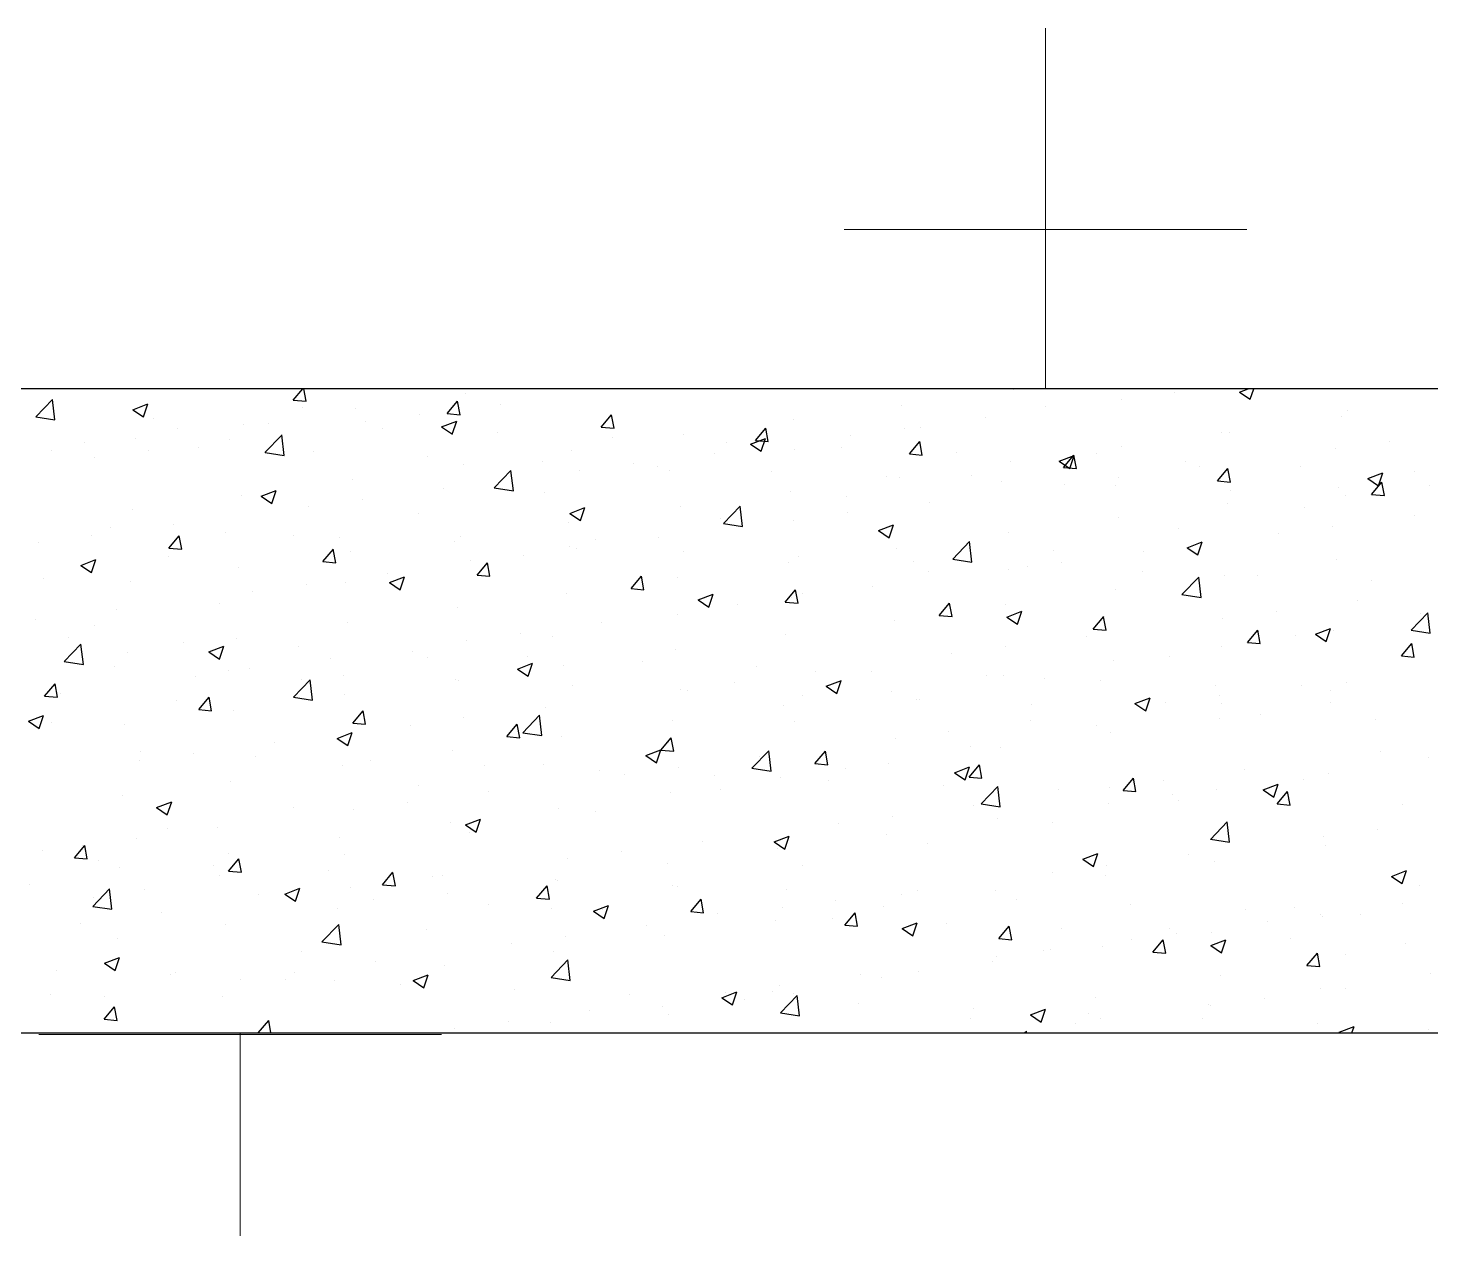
# Model space of a CAD drawing. Header units: millimetres. Extents: x 331487 to 517269, y 198509 to 399936.
# Drawn here: x 394780 to 395433, y 372249 to 372812 of the extents above; entities that cross this region are included whole.
import ezdxf

# ---------------------------------------------------------------- set-up
doc = ezdxf.new("R2010")
doc.units = ezdxf.units.MM
doc.header["$MEASUREMENT"] = 0
doc.layers.add('BEAM', color=1, linetype='Continuous', lineweight=5)
doc.layers.add('COLUMN', color=6, linetype='Continuous')

msp = doc.modelspace()

# ---------------------------------------------------------------- linework, layer by layer
at = {"layer": 'BEAM', "color": 253, "linetype": 'Continuous', "ltscale": 750}
for p, q in [((395253.55, 372644.03), (395253.55, 372811.99)), ((395159.8, 372718.24), (395347.3, 372718.24)), ((394784.8, 372343.24), (394972.3, 372343.24)), ((394878.55, 372249.49), (394878.55, 372344.03))]:
    msp.add_line(p, q, dxfattribs=at)
at = {"layer": 'COLUMN'}
for p, q in [((396120.13, 372644.03), (393590.13, 372644.03)), ((393590.13, 372344.03), (396120.13, 372344.03))]:
    msp.add_line(p, q, dxfattribs=at)
at = {"layer": 'COLUMN', "color": 2, "linetype": 'Continuous'}
for p, q in [((394903.27, 372638.74), (394907.71, 372644.03)), ((394909.25, 372638.21), (394908.17, 372644.03)), ((394983.6, 372641.94), (394983.6, 372641.94)), ((395238.62, 372643.49), (395238.62, 372643.49)), ((395313.78, 372642.22), (395313.78, 372642.22)), ((395343.84, 372642.48), (395347.86, 372644.03)), ((395343.84, 372642.48), (395348.82, 372639.13)), ((395348.81, 372639.13), (395350.46, 372644.03)), ((394783.43, 372630.92), (394791.22, 372639.04)), ((394792.33, 372629.54), (394791.22, 372639.04)), ((394828.68, 372634.26), (394835.68, 372636.95)), ((394833.65, 372630.9), (394835.68, 372636.94)), ((394903.27, 372638.74), (394909.25, 372638.22)), ((394907.62, 372635.42), (394907.62, 372635.42)), ((394932.25, 372634.9), (394932.25, 372634.9)), ((394975, 372632.46), (394979.82, 372638.21)), ((394980.97, 372631.94), (394979.82, 372638.2)), ((394999.77, 372636.86), (394999.77, 372636.86)), ((395186.68, 372636), (395186.68, 372636)), ((395253.4, 372635.82), (395253.4, 372635.82)), ((395288.74, 372638.92), (395288.74, 372638.92)), ((394783.43, 372630.92), (394792.33, 372629.54)), ((394784.8, 372632.51), (394784.8, 372632.51)), ((394828.68, 372634.26), (394833.66, 372630.9)), ((394838.18, 372630.25), (394838.18, 372630.25)), ((394936.86, 372628.57), (394936.86, 372628.57)), ((394961.9, 372631.87), (394961.9, 372631.87)), ((394972.39, 372626.25), (394979.4, 372628.94)), ((394975, 372632.46), (394980.97, 372631.94)), ((394977.36, 372622.89), (394979.39, 372628.93)), ((395046.72, 372626.19), (395051.54, 372631.93)), ((395052.7, 372625.66), (395051.54, 372631.93)), ((395136.17, 372629.59), (395136.17, 372629.59)), ((395225.59, 372630.61), (395225.59, 372630.61)), ((395391.2, 372631.14), (395391.2, 372631.14)), ((395394, 372633.88), (395394, 372633.88)), ((394849.3, 372625.41), (394849.3, 372625.41)), ((394880.31, 372627.4), (394880.31, 372627.4)), ((394890.15, 372614.37), (394897.94, 372622.48)), ((394891.57, 372628), (394891.57, 372628)), ((394899.05, 372612.99), (394897.95, 372622.49)), ((394944.95, 372625.74), (394944.95, 372625.74)), ((394972.39, 372626.25), (394977.37, 372622.89)), ((394998.33, 372623.49), (394998.33, 372623.49)), ((395046.72, 372626.19), (395052.7, 372625.67)), ((395084.83, 372622.55), (395084.83, 372622.55)), ((395118.45, 372619.91), (395123.27, 372625.66)), ((395124.42, 372619.39), (395123.27, 372625.65)), ((395162.68, 372622.33), (395162.68, 372622.33)), ((395187.72, 372625.62), (395187.72, 372625.62)), ((395195.09, 372625.81), (395195.09, 372625.81)), ((395335.68, 372623.87), (395335.68, 372623.87)), ((395339.26, 372623.65), (395339.26, 372623.65)), ((394790.98, 372615.4), (394790.98, 372615.4)), ((394805.89, 372619.08), (394805.89, 372619.08)), ((394829.8, 372621), (394829.8, 372621)), ((394835.84, 372615.27), (394835.84, 372615.27)), ((394859.27, 372616.82), (394859.27, 372616.82)), ((394873.71, 372620.26), (394873.71, 372620.26)), ((395051.71, 372621.23), (395051.71, 372621.23)), ((395105.1, 372618.98), (395105.1, 372618.98)), ((395116.11, 372618.24), (395123.11, 372620.93)), ((395116.11, 372618.24), (395121.08, 372614.88)), ((395118.45, 372619.91), (395124.43, 372619.39)), ((395121.08, 372614.88), (395123.11, 372620.93)), ((395136.77, 372615.8), (395136.77, 372615.8)), ((395158.48, 372616.72), (395158.48, 372616.72)), ((395190.17, 372613.64), (395194.99, 372619.38)), ((395196.15, 372613.11), (395194.99, 372619.38)), ((395288.75, 372617.24), (395288.75, 372617.24)), ((395388.5, 372616.08), (395388.5, 372616.08)), ((395413.53, 372619.37), (395413.53, 372619.37)), ((394810.8, 372611.98), (394810.8, 372611.98)), ((394890.16, 372614.37), (394899.05, 372612.99)), ((394912.65, 372614.57), (394912.65, 372614.57)), ((394966.03, 372612.31), (394966.03, 372612.31)), ((395019.42, 372610.05), (395019.42, 372610.05)), ((395032.89, 372615.06), (395032.89, 372615.06)), ((395061.65, 372609.02), (395061.65, 372609.02)), ((395099.53, 372614.01), (395099.53, 372614.01)), ((395190.17, 372613.64), (395196.15, 372613.12)), ((395211.86, 372614.46), (395211.86, 372614.46)), ((395237.41, 372610.2), (395237.41, 372610.2)), ((395259.82, 372610.23), (395266.82, 372612.92)), ((395259.82, 372610.23), (395264.79, 372606.88)), ((395261.9, 372607.36), (395266.72, 372613.11)), ((395264.79, 372606.87), (395266.82, 372612.92)), ((395265.24, 372612.21), (395265.24, 372612.21)), ((395267.88, 372606.83), (395266.72, 372613.1)), ((395277.37, 372613.86), (395277.37, 372613.86)), ((395318.62, 372609.95), (395318.62, 372609.95)), ((394982.38, 372608.65), (394982.38, 372608.65)), ((394996.88, 372597.81), (395004.67, 372605.93)), ((395005.78, 372596.44), (395004.67, 372605.94)), ((395036.62, 372605.73), (395036.62, 372605.73)), ((395072.8, 372607.8), (395072.8, 372607.8)), ((395078.45, 372605.79), (395078.45, 372605.79)), ((395126.18, 372605.54), (395126.18, 372605.54)), ((395179.56, 372603.29), (395179.56, 372603.29)), ((395185.47, 372602.71), (395185.47, 372602.71)), ((395219.05, 372603.85), (395219.05, 372603.85)), ((395261.9, 372607.36), (395267.88, 372606.84)), ((395287.47, 372602.78), (395287.47, 372602.78)), ((395325.34, 372607.76), (395325.34, 372607.76)), ((395333.63, 372601.09), (395338.45, 372606.83)), ((395339.6, 372600.56), (395338.45, 372606.83)), ((395372.01, 372607.7), (395372.01, 372607.7)), ((395403.53, 372602.22), (395410.53, 372604.91)), ((395403.53, 372602.22), (395408.51, 372598.87)), ((395408.5, 372598.87), (395410.53, 372604.91)), ((395425.39, 372605.44), (395425.39, 372605.44)), ((394888.37, 372594), (394895.37, 372596.68)), ((394893.34, 372590.64), (394895.37, 372596.68)), ((394931.04, 372601.61), (394931.04, 372601.61)), ((394973.46, 372597.41), (394973.46, 372597.41)), ((394996.88, 372597.82), (395005.78, 372596.44)), ((395020.13, 372595.78), (395020.13, 372595.78)), ((395134.96, 372596.3), (395134.96, 372596.3)), ((395232.94, 372601.03), (395232.94, 372601.03)), ((395262.44, 372599.48), (395262.44, 372599.48)), ((395286.33, 372598.78), (395286.33, 372598.78)), ((395333.63, 372601.09), (395339.6, 372600.57)), ((395339.71, 372596.52), (395339.71, 372596.52)), ((395389.98, 372597.86), (395389.98, 372597.86)), ((395405.35, 372594.81), (395410.17, 372600.56)), ((395411.33, 372594.28), (395410.17, 372600.55)), ((395432.19, 372598.89), (395432.19, 372598.89)), ((394879.1, 372594.11), (394879.1, 372594.11)), ((394888.37, 372594), (394893.35, 372590.64)), ((394935.59, 372592.43), (394935.59, 372592.43)), ((395083.61, 372589.26), (395083.61, 372589.26)), ((395103.6, 372581.26), (395111.39, 372589.38)), ((395112.5, 372579.89), (395111.4, 372589.38)), ((395160.73, 372593.84), (395160.73, 372593.84)), ((395199.28, 372591.17), (395199.28, 372591.17)), ((395338.05, 372590.36), (395338.05, 372590.36)), ((395393.09, 372594.27), (395393.09, 372594.27)), ((395405.35, 372594.81), (395411.33, 372594.29)), ((394828.59, 372587.71), (394828.59, 372587.71)), ((394910.56, 372589.13), (394910.56, 372589.13)), ((394961.81, 372585.77), (394961.81, 372585.77)), ((395032.08, 372585.99), (395039.09, 372588.67)), ((395032.08, 372585.99), (395037.06, 372582.63)), ((395037.06, 372582.63), (395039.08, 372588.67)), ((395102.41, 372583.83), (395102.41, 372583.83)), ((395136.37, 372582.88), (395136.37, 372582.88)), ((395161.41, 372586.18), (395161.41, 372586.18)), ((395287.53, 372583.96), (395287.53, 372583.96)), ((395373.88, 372588.88), (395373.88, 372588.88)), ((395425.1, 372584.92), (395425.1, 372584.92)), ((394818.29, 372579.42), (394818.29, 372579.42)), ((394847.4, 372580.82), (394847.4, 372580.82)), ((394871.67, 372577.17), (394871.67, 372577.17)), ((395031.68, 372581.77), (395031.68, 372581.77)), ((395103.61, 372581.27), (395112.5, 372579.89)), ((395175.8, 372577.98), (395182.8, 372580.67)), ((395175.8, 372577.98), (395180.77, 372574.62)), ((395180.77, 372574.62), (395182.8, 372580.66)), ((395236.19, 372576.91), (395236.19, 372576.91)), ((395315.56, 372578.87), (395315.56, 372578.87)), ((395362.19, 372576.64), (395362.19, 372576.64)), ((395387.23, 372579.93), (395387.23, 372579.93)), ((394784.49, 372572.54), (394784.49, 372572.54)), ((394809.53, 372575.83), (394809.53, 372575.83)), ((394845.42, 372569.8), (394850.24, 372575.54)), ((394845.42, 372569.8), (394851.4, 372569.27)), ((394851.39, 372569.27), (394850.24, 372575.54)), ((394903.49, 372575.76), (394903.49, 372575.76)), ((394925.05, 372574.91), (394925.05, 372574.91)), ((394978.44, 372572.66), (394978.44, 372572.66)), ((394981.16, 372575.36), (394981.16, 372575.36)), ((395031.82, 372570.4), (395031.82, 372570.4)), ((395035.35, 372569.58), (395035.35, 372569.58)), ((395044.09, 372573.82), (395044.09, 372573.82)), ((395073.22, 372574.57), (395073.22, 372574.57)), ((395210.33, 372564.71), (395218.12, 372572.83)), ((395219.22, 372563.34), (395218.12, 372572.83)), ((395319.51, 372569.97), (395326.51, 372572.66)), ((395319.51, 372569.97), (395324.48, 372566.61)), ((395324.48, 372566.61), (395326.51, 372572.66)), ((394804.35, 372561.74), (394811.35, 372564.43)), ((394809.32, 372558.39), (394811.35, 372564.43)), ((394845.17, 372565.75), (394845.17, 372565.75)), ((394917.14, 372563.52), (394921.97, 372569.27)), ((394917.15, 372563.52), (394923.12, 372563)), ((394923.12, 372562.99), (394921.96, 372569.26)), ((394929.82, 372568.32), (394929.82, 372568.32)), ((394985.77, 372563.81), (394985.77, 372563.81)), ((395010.31, 372566.29), (395010.31, 372566.29)), ((395085.2, 372568.14), (395085.2, 372568.14)), ((395133.74, 372563.01), (395133.74, 372563.01)), ((395138.58, 372565.89), (395138.58, 372565.89)), ((395184.25, 372569.42), (395184.25, 372569.42)), ((395191.96, 372563.63), (395191.96, 372563.63)), ((395210.33, 372564.71), (395219.22, 372563.34)), ((395257.24, 372568.86), (395257.24, 372568.86)), ((395261.16, 372563.34), (395261.16, 372563.34)), ((395299.04, 372568.32), (395299.04, 372568.32)), ((395388.77, 372564.57), (395388.77, 372564.57)), ((394804.35, 372561.74), (394809.32, 372558.39)), ((394877.88, 372560.83), (394877.88, 372560.83)), ((394947.16, 372557.97), (394947.16, 372557.97)), ((394988.87, 372557.24), (394993.69, 372562.99)), ((394988.87, 372557.24), (394994.85, 372556.72)), ((394994.85, 372556.72), (394993.69, 372562.98)), ((395060.6, 372550.97), (395065.42, 372556.72)), ((395066.57, 372550.44), (395065.42, 372556.71)), ((395198.92, 372558.85), (395198.92, 372558.85)), ((395236.13, 372560.04), (395236.13, 372560.04)), ((395245.35, 372561.38), (395245.35, 372561.38)), ((395298.73, 372559.12), (395298.73, 372559.12)), ((395336.83, 372557.07), (395336.83, 372557.07)), ((395352.11, 372556.87), (395352.11, 372556.87)), ((394786.86, 372555.74), (394786.86, 372555.74)), ((394827.37, 372554.42), (394827.37, 372554.42)), ((394909.28, 372552.99), (394909.28, 372552.99)), ((394927.45, 372553.8), (394927.45, 372553.8)), ((394948.06, 372553.73), (394955.06, 372556.42)), ((394948.06, 372553.73), (394953.04, 372550.38)), ((394953.03, 372550.38), (394955.06, 372556.42)), ((395060.6, 372550.97), (395066.57, 372550.45)), ((395082.4, 372555.97), (395082.4, 372555.97)), ((395132.32, 372544.69), (395137.14, 372550.44)), ((395138.3, 372544.17), (395137.14, 372550.43)), ((395172.97, 372551.72), (395172.97, 372551.72)), ((395286.32, 372550.67), (395286.32, 372550.67)), ((395317.05, 372548.16), (395324.84, 372556.28)), ((395325.95, 372546.78), (395324.84, 372556.28)), ((395405.49, 372554.61), (395405.49, 372554.61)), ((394869.14, 372543.79), (394869.14, 372543.79)), ((394884.25, 372549.69), (394884.25, 372549.69)), ((395030.46, 372548.48), (395030.46, 372548.48)), ((395091.78, 372545.72), (395098.78, 372548.41)), ((395091.78, 372545.72), (395096.75, 372542.37)), ((395096.75, 372542.37), (395098.77, 372548.41)), ((395110.07, 372543.44), (395110.07, 372543.44)), ((395132.32, 372544.69), (395138.3, 372544.17)), ((395135.1, 372546.74), (395135.1, 372546.74)), ((395140.6, 372548.84), (395140.6, 372548.84)), ((395204.05, 372538.42), (395208.87, 372544.16)), ((395210.02, 372537.89), (395208.87, 372544.16)), ((395234.98, 372543.63), (395234.98, 372543.63)), ((395317.05, 372548.16), (395325.95, 372546.78)), ((395398.79, 372545.48), (395398.79, 372545.48)), ((394821.09, 372541.38), (394821.09, 372541.38)), ((394979.95, 372542.07), (394979.95, 372542.07)), ((395082.28, 372538.83), (395082.28, 372538.83)), ((395204.05, 372538.42), (395210.03, 372537.9)), ((395235.49, 372537.72), (395242.49, 372540.4)), ((395235.49, 372537.72), (395240.46, 372534.36)), ((395240.46, 372534.36), (395242.49, 372540.4)), ((395275.78, 372532.14), (395280.6, 372537.89)), ((395281.75, 372531.62), (395280.59, 372537.88)), ((395335.88, 372537.19), (395335.88, 372537.19)), ((395360.92, 372540.49), (395360.92, 372540.49)), ((395423.78, 372531.61), (395431.56, 372539.72)), ((395428.07, 372539.22), (395428.07, 372539.22)), ((395432.67, 372530.23), (395431.57, 372539.73)), ((394783.22, 372536.39), (394783.22, 372536.39)), ((394810.82, 372533.78), (394810.82, 372533.78)), ((394928.61, 372535.03), (394928.61, 372535.03)), ((395046.91, 372535.13), (395046.91, 372535.13)), ((395183.04, 372536.13), (395183.04, 372536.13)), ((395275.78, 372532.14), (395281.75, 372531.62)), ((395347.5, 372525.87), (395352.32, 372531.61)), ((395353.48, 372525.34), (395352.32, 372531.61)), ((395379.2, 372529.71), (395386.2, 372532.4)), ((395384.17, 372526.35), (395386.2, 372532.39)), ((395387.55, 372531.28), (395387.55, 372531.28)), ((395423.78, 372531.61), (395432.67, 372530.23)), ((394796.69, 372516.95), (394804.48, 372525.07)), ((394798.82, 372528.32), (394798.82, 372528.32)), ((394805.59, 372515.58), (394804.48, 372525.08)), ((394852.2, 372526.07), (394852.2, 372526.07)), ((394864.04, 372521.48), (394871.04, 372524.17)), ((394869.01, 372518.12), (394871.04, 372524.17)), ((394876.67, 372527.54), (394876.67, 372527.54)), ((394984, 372526.85), (394984, 372526.85)), ((395009.04, 372530.14), (395009.04, 372530.14)), ((395023.96, 372528.82), (395023.96, 372528.82)), ((395132.53, 372529.73), (395132.53, 372529.73)), ((395234.86, 372523.89), (395234.86, 372523.89)), ((395272.73, 372528.88), (395272.73, 372528.88)), ((395347.5, 372525.87), (395353.48, 372525.35)), ((395369.75, 372529.21), (395369.75, 372529.21)), ((395379.2, 372529.71), (395384.18, 372526.35)), ((395419.23, 372519.59), (395424.05, 372525.34)), ((395425.2, 372519.07), (395424.05, 372525.33)), ((394826.16, 372521.13), (394826.16, 372521.13)), ((394864.04, 372521.48), (394869.01, 372518.13)), ((394905.58, 372523.81), (394905.58, 372523.81)), ((394920.85, 372518.53), (394920.85, 372518.53)), ((394958.96, 372521.56), (394958.96, 372521.56)), ((394965.64, 372518.81), (394965.64, 372518.81)), ((395012.34, 372519.3), (395012.34, 372519.3)), ((395081.18, 372522.68), (395081.18, 372522.68)), ((395209.82, 372520.6), (395209.82, 372520.6)), ((395285.1, 372517.38), (395285.1, 372517.38)), ((395311.43, 372519.2), (395311.43, 372519.2)), ((395335.61, 372523.78), (395335.61, 372523.78)), ((395419.23, 372519.59), (395425.2, 372519.07)), ((394796.69, 372516.96), (394805.59, 372515.58)), ((394819.9, 372514.89), (394819.9, 372514.89)), ((394873.28, 372512.63), (394873.28, 372512.63)), ((394882.98, 372513.55), (394882.98, 372513.55)), ((395007.75, 372513.47), (395014.75, 372516.16)), ((395007.75, 372513.47), (395012.73, 372510.12)), ((395012.72, 372510.12), (395014.75, 372516.16)), ((395029.24, 372515.19), (395029.24, 372515.19)), ((395065.73, 372517.05), (395065.73, 372517.05)), ((395119.11, 372514.79), (395119.11, 372514.79)), ((395146.67, 372512.28), (395146.67, 372512.28)), ((395172.49, 372512.53), (395172.49, 372512.53)), ((394787.57, 372500.85), (394792.39, 372506.6)), ((394793.54, 372500.32), (394792.39, 372506.59)), ((394857.94, 372510.25), (394857.94, 372510.25)), ((394903.41, 372500.4), (394911.2, 372508.52)), ((394907.33, 372508.79), (394907.33, 372508.79)), ((394912.31, 372499.03), (394911.21, 372508.52)), ((394926.66, 372510.38), (394926.66, 372510.38)), ((394978.73, 372508.79), (394978.73, 372508.79)), ((394980.05, 372508.12), (394980.05, 372508.12)), ((395033.43, 372505.87), (395033.43, 372505.87)), ((395108.79, 372507.3), (395108.79, 372507.3)), ((395151.47, 372505.46), (395158.47, 372508.15)), ((395151.47, 372505.46), (395156.44, 372502.11)), ((395156.44, 372502.11), (395158.46, 372508.15)), ((395225.87, 372510.28), (395225.87, 372510.28)), ((395233.76, 372510.34), (395233.76, 372510.34)), ((395253.11, 372509.19), (395253.11, 372509.19)), ((395279.26, 372508.02), (395279.26, 372508.02)), ((395332.64, 372505.77), (395332.64, 372505.77)), ((395372.48, 372506.04), (395372.48, 372506.04)), ((395393.71, 372507.26), (395393.71, 372507.26)), ((394787.57, 372500.85), (394793.55, 372500.33)), ((394794.79, 372501.94), (394794.79, 372501.94)), ((394849.01, 372498.78), (394849.01, 372498.78)), ((394859.29, 372494.58), (394864.11, 372500.32)), ((394865.27, 372494.05), (394864.11, 372500.32)), ((394903.42, 372500.41), (394912.31, 372499.03)), ((394927.39, 372501.74), (394927.39, 372501.74)), ((395083.76, 372504), (395083.76, 372504)), ((395086.81, 372503.61), (395086.81, 372503.61)), ((395140.19, 372501.36), (395140.19, 372501.36)), ((395181.82, 372502.84), (395181.82, 372502.84)), ((395193.58, 372499.1), (395193.58, 372499.1)), ((395194.79, 372499.18), (395194.79, 372499.18)), ((395295.18, 372497.45), (395302.18, 372500.14)), ((395300.15, 372494.1), (395302.18, 372500.14)), ((395309.58, 372497.75), (395309.58, 372497.75)), ((395334.61, 372501.05), (395334.61, 372501.05)), ((395386.02, 372503.51), (395386.02, 372503.51)), ((395386.34, 372497.99), (395386.34, 372497.99)), ((394780.02, 372489.23), (394787.02, 372491.92)), ((394784.99, 372485.87), (394787.02, 372491.91)), ((394859.29, 372494.58), (394865.27, 372494.05)), ((394875.45, 372494.25), (394875.45, 372494.25)), ((394931.02, 372488.3), (394935.84, 372494.05)), ((394937, 372487.77), (394935.84, 372494.04)), ((395010.14, 372483.85), (395017.93, 372491.97)), ((395019.03, 372482.48), (395017.93, 372491.97)), ((395020.61, 372495.69), (395020.61, 372495.69)), ((395131.31, 372496.44), (395131.31, 372496.44)), ((395246.96, 372496.85), (395246.96, 372496.85)), ((395295.18, 372497.45), (395300.15, 372494.1)), ((395300.34, 372494.59), (395300.34, 372494.59)), ((395335.39, 372497.25), (395335.39, 372497.25)), ((395353.72, 372492.34), (395353.72, 372492.34)), ((394780.02, 372489.23), (394784.99, 372485.87)), ((394790.69, 372488.77), (394790.69, 372488.77)), ((394824.94, 372487.84), (394824.94, 372487.84)), ((394931.02, 372488.3), (394937, 372487.78)), ((394957.7, 372487.41), (394957.7, 372487.41)), ((394982.73, 372490.7), (394982.73, 372490.7)), ((395002.75, 372482.03), (395007.57, 372487.77)), ((395008.72, 372481.5), (395007.57, 372487.77)), ((395079.97, 372489.4), (395079.97, 372489.4)), ((395136.47, 372489.17), (395136.47, 372489.17)), ((395246.42, 372489.44), (395246.42, 372489.44)), ((395277.07, 372487.23), (395277.07, 372487.23)), ((395334.4, 372490.49), (395334.4, 372490.49)), ((395407.1, 372490.08), (395407.1, 372490.08)), ((394894.54, 372479.09), (394894.54, 372479.09)), ((394923.73, 372481.22), (394930.73, 372483.91)), ((394923.73, 372481.22), (394928.7, 372477.86)), ((394928.7, 372477.86), (394930.73, 372483.9)), ((395002.75, 372482.03), (395008.72, 372481.5)), ((395010.14, 372483.85), (395019.03, 372482.48)), ((395028.03, 372481.9), (395028.03, 372481.9)), ((395074.47, 372475.75), (395079.29, 372481.5)), ((395078.15, 372479.16), (395078.15, 372479.16)), ((395080.45, 372475.22), (395079.29, 372481.49)), ((395183.52, 372481.16), (395183.52, 372481.16)), ((395208.55, 372484.45), (395208.55, 372484.45)), ((395283.89, 372484.09), (395283.89, 372484.09)), ((394832.3, 372475.24), (394832.3, 372475.24)), ((394856.67, 372474.1), (394856.67, 372474.1)), ((394885.68, 372472.98), (394885.68, 372472.98)), ((394977.52, 372475.5), (394977.52, 372475.5)), ((395067.44, 372473.21), (395074.45, 372475.9)), ((395067.44, 372473.21), (395072.42, 372469.85)), ((395072.41, 372469.85), (395074.44, 372475.9)), ((395074.47, 372475.75), (395080.45, 372475.23)), ((395116.86, 372467.3), (395124.65, 372475.42)), ((395120.36, 372472.84), (395120.36, 372472.84)), ((395125.76, 372465.92), (395124.65, 372475.42)), ((395146.2, 372469.48), (395151.02, 372475.22)), ((395152.17, 372468.95), (395151.02, 372475.21)), ((395218.75, 372477.22), (395218.75, 372477.22)), ((395232.54, 372477.05), (395232.54, 372477.05)), ((395409.33, 372474.91), (395409.33, 372474.91)), ((395431.9, 372472.26), (395431.9, 372472.26)), ((394831.64, 372470.81), (394831.64, 372470.81)), ((394926.17, 372468.45), (394926.17, 372468.45)), ((394939.07, 372470.73), (394939.07, 372470.73)), ((394992.45, 372468.47), (394992.45, 372468.47)), ((395019.83, 372469.15), (395019.83, 372469.15)), ((395045.83, 372466.21), (395045.83, 372466.21)), ((395082.49, 372467.86), (395082.49, 372467.86)), ((395116.86, 372467.3), (395125.76, 372465.92)), ((395146.2, 372469.48), (395152.18, 372468.95)), ((395160.43, 372467.21), (395160.43, 372467.21)), ((395180.6, 372469.55), (395180.6, 372469.55)), ((395211.16, 372465.2), (395218.16, 372467.89)), ((395211.16, 372465.2), (395216.13, 372461.85)), ((395216.13, 372461.84), (395218.16, 372467.89)), ((395217.92, 372463.2), (395222.75, 372468.95)), ((395223.9, 372462.67), (395222.74, 372468.94)), ((395346.18, 372466.59), (395346.18, 372466.59)), ((394874.23, 372460.96), (394874.23, 372460.96)), ((394961.52, 372459.14), (394961.52, 372459.14)), ((395057.45, 372464.56), (395057.45, 372464.56)), ((395099.21, 372463.96), (395099.21, 372463.96)), ((395130.09, 372463.15), (395130.09, 372463.15)), ((395152.6, 372461.7), (395152.6, 372461.7)), ((395205.98, 372459.45), (395205.98, 372459.45)), ((395217.92, 372463.2), (395223.9, 372462.68)), ((395223.58, 372450.75), (395231.37, 372458.86)), ((395232.48, 372449.37), (395231.38, 372458.87)), ((395289.65, 372456.92), (395294.47, 372462.67)), ((395295.63, 372456.4), (395294.47, 372462.66)), ((395308.3, 372461.61), (395308.3, 372461.61)), ((395354.87, 372457.19), (395361.87, 372459.88)), ((395359.84, 372453.84), (395361.87, 372459.88)), ((395373.58, 372462.25), (395373.58, 372462.25)), ((395385.12, 372464.7), (395385.12, 372464.7)), ((394823.72, 372454.56), (394823.72, 372454.56)), ((394994.3, 372456.25), (394994.3, 372456.25)), ((395078.75, 372456.11), (395078.75, 372456.11)), ((395102.11, 372457.2), (395102.11, 372457.2)), ((395259.36, 372457.19), (395259.36, 372457.19)), ((395283.27, 372458.31), (395283.27, 372458.31)), ((395289.65, 372456.92), (395295.63, 372456.4)), ((395312.74, 372454.94), (395312.74, 372454.94)), ((395315.26, 372452.24), (395315.26, 372452.24)), ((395333.18, 372457.2), (395333.18, 372457.2)), ((395354.87, 372457.19), (395359.84, 372453.84)), ((395361.38, 372450.65), (395366.2, 372456.4)), ((395366.12, 372452.68), (395366.12, 372452.68)), ((395367.35, 372450.12), (395366.2, 372456.39)), ((394839.71, 372448.97), (394846.71, 372451.65)), ((394839.71, 372448.97), (394844.68, 372445.61)), ((394844.68, 372445.61), (394846.71, 372451.65)), ((394903.2, 372449.13), (394903.2, 372449.13)), ((394931.39, 372447.96), (394931.39, 372447.96)), ((394956.43, 372451.26), (394956.43, 372451.26)), ((395026.81, 372448.61), (395026.81, 372448.61)), ((395043.8, 372447.19), (395043.8, 372447.19)), ((395220.12, 372450), (395220.12, 372450)), ((395223.59, 372450.75), (395232.48, 372449.37)), ((395282.67, 372450.8), (395282.67, 372450.8)), ((395361.38, 372450.65), (395367.35, 372450.13)), ((395419.51, 372450.43), (395419.51, 372450.43)), ((394844.88, 372439.12), (394844.88, 372439.12)), ((394868.24, 372439.65), (394868.24, 372439.65)), ((394976.3, 372442.21), (394976.3, 372442.21)), ((394983.42, 372440.96), (394990.42, 372443.64)), ((394983.42, 372440.96), (394988.4, 372437.6)), ((394988.39, 372437.6), (394990.42, 372443.64)), ((395157.21, 372441.72), (395157.21, 372441.72)), ((395182.24, 372445.01), (395182.24, 372445.01)), ((395231.33, 372443.76), (395231.33, 372443.76)), ((395256.94, 372442.23), (395256.94, 372442.23)), ((395330.31, 372434.19), (395338.1, 372442.31)), ((395339.21, 372432.82), (395338.1, 372442.32)), ((394830.36, 372434.66), (394830.36, 372434.66)), ((394924.96, 372435.17), (394924.96, 372435.17)), ((394985.48, 372437.18), (394985.48, 372437.18)), ((395094.05, 372433.4), (395094.05, 372433.4)), ((395127.13, 372432.95), (395134.14, 372435.64)), ((395127.13, 372432.95), (395132.11, 372429.59)), ((395132.11, 372429.59), (395134.13, 372435.63)), ((395179.39, 372436.26), (395179.39, 372436.26)), ((395330.31, 372434.2), (395339.21, 372432.82)), ((395383.03, 372435.47), (395383.03, 372435.47)), ((395408.06, 372438.76), (395408.06, 372438.76)), ((394786.56, 372429.11), (394786.56, 372429.11)), ((394801.44, 372425.63), (394806.26, 372431.38)), ((394805.33, 372431.37), (394805.33, 372431.37)), ((394807.42, 372425.1), (394806.26, 372431.37)), ((394873.02, 372427.67), (394873.02, 372427.67)), ((394927.16, 372427.17), (394927.16, 372427.17)), ((395056.18, 372428.42), (395056.18, 372428.42)), ((395128.88, 372429.86), (395128.88, 372429.86)), ((395198.62, 372432.22), (395198.62, 372432.22)), ((395270.85, 372424.94), (395277.85, 372427.63)), ((395275.82, 372421.58), (395277.85, 372427.63)), ((395319.87, 372427.15), (395319.87, 372427.15)), ((395383.9, 372431.41), (395383.9, 372431.41)), ((394801.44, 372425.63), (394807.42, 372425.11)), ((394812.83, 372424.14), (394812.83, 372424.14)), ((394822.51, 372421.27), (394822.51, 372421.27)), ((394866.21, 372421.88), (394866.21, 372421.88)), ((394873.17, 372419.36), (394877.99, 372425.1)), ((394873.17, 372419.36), (394879.15, 372418.83)), ((394879.14, 372418.83), (394877.99, 372425.1)), ((394919.59, 372419.63), (394919.59, 372419.63)), ((395031.15, 372425.12), (395031.15, 372425.12)), ((395077.53, 372422.82), (395077.53, 372422.82)), ((395140.31, 372422.21), (395140.31, 372422.21)), ((395270.85, 372424.94), (395275.82, 372421.58)), ((395282, 372422.17), (395282, 372422.17)), ((395331.97, 372423.91), (395331.97, 372423.91)), ((395414.56, 372416.93), (395421.56, 372419.62)), ((395419.53, 372413.57), (395421.56, 372419.62)), ((394780.53, 372412.96), (394780.53, 372412.96)), ((394868.84, 372417.16), (394868.84, 372417.16)), ((394944.9, 372413.08), (394949.72, 372418.83)), ((394944.9, 372413.08), (394950.87, 372412.56)), ((394950.87, 372412.55), (394949.71, 372418.82)), ((394967.99, 372416.8), (394967.99, 372416.8)), ((394972.98, 372417.37), (394972.98, 372417.37)), ((395025.6, 372415.32), (395025.6, 372415.32)), ((395026.36, 372415.12), (395026.36, 372415.12)), ((395079.74, 372412.86), (395079.74, 372412.86)), ((395256.96, 372418.87), (395256.96, 372418.87)), ((395281.45, 372417.51), (395281.45, 372417.51)), ((395414.56, 372416.93), (395419.53, 372413.58)), ((394809.95, 372402.99), (394817.74, 372411.11)), ((394810.52, 372407.15), (394810.52, 372407.15)), ((394818.84, 372401.62), (394817.74, 372411.11)), ((394833.91, 372410.7), (394833.91, 372410.7)), ((394887.3, 372408.45), (394887.3, 372408.45)), ((394899.4, 372408.7), (394906.4, 372411.39)), ((394899.4, 372408.7), (394904.37, 372405.35)), ((394904.37, 372405.35), (394906.4, 372411.39)), ((394905.08, 372408.52), (394905.08, 372408.52)), ((394930.12, 372411.82), (394930.12, 372411.82)), ((394975.08, 372408.92), (394975.08, 372408.92)), ((395016.62, 372406.81), (395021.44, 372412.55)), ((395016.62, 372406.81), (395022.6, 372406.28)), ((395022.6, 372406.28), (395021.44, 372412.55)), ((395081.99, 372412.2), (395081.99, 372412.2)), ((395088.35, 372400.53), (395093.17, 372406.28)), ((395094.32, 372400), (395093.17, 372406.27)), ((395133.12, 372410.6), (395133.12, 372410.6)), ((395186.5, 372408.35), (395186.5, 372408.35)), ((395193.81, 372410.56), (395193.81, 372410.56)), ((395230.11, 372410.47), (395230.11, 372410.47)), ((395427.77, 372412.59), (395427.77, 372412.59)), ((394809.95, 372402.99), (394818.84, 372401.62)), ((394841.93, 372400.21), (394841.93, 372400.21)), ((394923.74, 372401.88), (394923.74, 372401.88)), ((394940.68, 372406.19), (394940.68, 372406.19)), ((394994.06, 372403.94), (394994.06, 372403.94)), ((395023.67, 372402.19), (395023.67, 372402.19)), ((395043.11, 372400.69), (395050.11, 372403.38)), ((395043.11, 372400.69), (395048.09, 372397.34)), ((395047.44, 372401.68), (395047.44, 372401.68)), ((395048.08, 372397.34), (395050.11, 372403.38)), ((395088.35, 372400.53), (395094.32, 372400.01)), ((395130.9, 372402.27), (395130.9, 372402.27)), ((395155.94, 372405.57), (395155.94, 372405.57)), ((395160.07, 372394.26), (395164.89, 372400)), ((395166.05, 372393.73), (395164.89, 372400)), ((395178.17, 372402.97), (395178.17, 372402.97)), ((395239.89, 372406.09), (395239.89, 372406.09)), ((395293.27, 372403.84), (395293.27, 372403.84)), ((395346.65, 372401.58), (395346.65, 372401.58)), ((395369.45, 372402.58), (395369.45, 372402.58)), ((395419.63, 372404.31), (395419.63, 372404.31)), ((394804.06, 372395.22), (394804.06, 372395.22)), ((394871.8, 372394.38), (394871.8, 372394.38)), ((394916.67, 372386.44), (394924.46, 372394.56)), ((394925.57, 372385.06), (394924.46, 372394.56)), ((395067.75, 372393.96), (395067.75, 372393.96)), ((395100.82, 372399.43), (395100.82, 372399.43)), ((395127.66, 372396.57), (395127.66, 372396.57)), ((395154.21, 372397.17), (395154.21, 372397.17)), ((395160.07, 372394.26), (395166.05, 372393.73)), ((395186.82, 372392.69), (395193.83, 372395.37)), ((395191.8, 372389.33), (395193.82, 372395.37)), ((395207.59, 372394.92), (395207.59, 372394.92)), ((395231.8, 372387.98), (395236.62, 372393.73)), ((395237.77, 372387.45), (395236.62, 372393.72)), ((395356.72, 372396.03), (395356.72, 372396.03)), ((395381.75, 372399.32), (395381.75, 372399.32)), ((395382.69, 372398.12), (395382.69, 372398.12)), ((395400.03, 372399.33), (395400.03, 372399.33)), ((394821.29, 372387.98), (394821.29, 372387.98)), ((394965.35, 372392.18), (394965.35, 372392.18)), ((395029.87, 372388.97), (395029.87, 372388.97)), ((395076.32, 372389.53), (395076.32, 372389.53)), ((395186.83, 372392.69), (395191.8, 372389.33)), ((395231.8, 372387.98), (395237.78, 372387.46)), ((395260.97, 372392.66), (395260.97, 372392.66)), ((395293.56, 372387.71), (395293.56, 372387.71)), ((395303.53, 372381.71), (395308.35, 372387.45)), ((395309.5, 372381.18), (395308.34, 372387.45)), ((395311.13, 372392.57), (395311.13, 372392.57)), ((395314.35, 372390.41), (395314.35, 372390.41)), ((395330.54, 372384.68), (395337.54, 372387.37)), ((395330.75, 372390.62), (395330.75, 372390.62)), ((395335.51, 372381.32), (395337.54, 372387.36)), ((395367.74, 372388.15), (395367.74, 372388.15)), ((394907.03, 372382.17), (394907.03, 372382.17)), ((394916.67, 372386.44), (394925.57, 372385.06)), ((395004.84, 372385.68), (395004.84, 372385.68)), ((395024.38, 372382.03), (395024.38, 372382.03)), ((395252.81, 372382.56), (395252.81, 372382.56)), ((395255.69, 372382.73), (395255.69, 372382.73)), ((395280.24, 372384.22), (395280.24, 372384.22)), ((395303.53, 372381.71), (395309.5, 372381.18)), ((395330.54, 372384.68), (395335.51, 372381.32)), ((395375.25, 372375.43), (395380.07, 372381.18)), ((395381.23, 372374.9), (395380.07, 372381.17)), ((395393.41, 372380.63), (395393.41, 372380.63)), ((395421.12, 372385.89), (395421.12, 372385.89)), ((394815.38, 372376.45), (394822.38, 372379.14)), ((394815.38, 372376.45), (394820.35, 372373.1)), ((394820.35, 372373.09), (394822.38, 372379.14)), ((394941.68, 372377.36), (394941.68, 372377.36)), ((394973.87, 372375.63), (394973.87, 372375.63)), ((395023.39, 372369.89), (395031.18, 372378)), ((395032.29, 372368.51), (395031.19, 372378.01)), ((395228.9, 372377.18), (395228.9, 372377.18)), ((395230.66, 372379.43), (395230.66, 372379.43)), ((395375.25, 372375.43), (395381.23, 372374.91)), ((394792.93, 372373.31), (394792.93, 372373.31)), ((394846.32, 372371.05), (394846.32, 372371.05)), ((394848.71, 372372.16), (394848.71, 372372.16)), ((394878.78, 372369.08), (394878.78, 372369.08)), ((394899.7, 372368.8), (394899.7, 372368.8)), ((394903.81, 372372.38), (394903.81, 372372.38)), ((394922.53, 372368.59), (394922.53, 372368.59)), ((394959.09, 372368.44), (394966.09, 372371.13)), ((394959.09, 372368.44), (394964.06, 372365.09)), ((394964.06, 372365.09), (394966.09, 372371.13)), ((395023.4, 372369.89), (395032.29, 372368.51)), ((395167.5, 372371.12), (395167.5, 372371.12)), ((395176.96, 372369.68), (395176.96, 372369.68)), ((395194.5, 372372.55), (395194.5, 372372.55)), ((395335.09, 372370.62), (395335.09, 372370.62)), ((395432.82, 372371.87), (395432.82, 372371.87)), ((394790.39, 372362.14), (394790.39, 372362.14)), ((394815.62, 372360.77), (394815.62, 372360.77)), ((394870.59, 372361.09), (394870.59, 372361.09)), ((394953.08, 372366.54), (394953.08, 372366.54)), ((395006.46, 372364.28), (395006.46, 372364.28)), ((395059.84, 372362.03), (395059.84, 372362.03)), ((395102.8, 372360.43), (395109.8, 372363.12)), ((395104.59, 372362.83), (395104.59, 372362.83)), ((395107.77, 372357.08), (395109.8, 372363.12)), ((395126.45, 372363.28), (395126.45, 372363.28)), ((395129.63, 372366.13), (395129.63, 372366.13)), ((395130.12, 372353.34), (395137.91, 372361.45)), ((395136.18, 372362.54), (395136.18, 372362.54)), ((395139.02, 372351.96), (395137.91, 372361.46)), ((395276.78, 372360.61), (395276.78, 372360.61)), ((395381.47, 372364.83), (395381.47, 372364.83)), ((395393.32, 372364.87), (395393.32, 372364.87)), ((394815.32, 372350.41), (394820.14, 372356.16)), ((394820.08, 372354.69), (394820.08, 372354.69)), ((394821.29, 372349.88), (394820.14, 372356.15)), ((395041.44, 372354.52), (395041.44, 372354.52)), ((395075.1, 372356.24), (395075.1, 372356.24)), ((395102.8, 372360.43), (395107.78, 372357.08)), ((395113.23, 372359.77), (395113.23, 372359.77)), ((395166.61, 372357.52), (395166.61, 372357.52)), ((395219.99, 372355.26), (395219.99, 372355.26)), ((395246.52, 372352.42), (395253.52, 372355.11)), ((395251.49, 372349.07), (395253.51, 372355.11)), ((395329.53, 372357.33), (395329.53, 372357.33)), ((395330.41, 372356.59), (395330.41, 372356.59)), ((395355.45, 372359.88), (395355.45, 372359.88)), ((394815.32, 372350.41), (394821.3, 372349.89)), ((394887.04, 372344.14), (394891.87, 372349.88)), ((394892.94, 372344.03), (394891.86, 372349.88)), ((395003.57, 372349.53), (395003.57, 372349.53)), ((395023.16, 372348.74), (395023.16, 372348.74)), ((395077.86, 372352.53), (395077.86, 372352.53)), ((395130.12, 372353.34), (395139.02, 372351.96)), ((395218.46, 372350.6), (395218.46, 372350.6)), ((395246.52, 372352.42), (395251.49, 372349.07)), ((395267.26, 372348.27), (395267.26, 372348.27)), ((395273.37, 372353.01), (395273.37, 372353.01)), ((395279.02, 372350.93), (395279.02, 372350.93)), ((395326.76, 372350.75), (395326.76, 372350.75)), ((395380.14, 372348.5), (395380.14, 372348.5)), ((394887.04, 372344.14), (394888.3, 372344.03)), ((394978.53, 372346.24), (394978.53, 372346.24)), ((395243.79, 372344.03), (395244.63, 372344.9)), ((395244.74, 372344.03), (395244.64, 372344.9)), ((395390.23, 372344.42), (395397.23, 372347.1)), ((395390.23, 372344.42), (395390.8, 372344.03)), ((395396.2, 372344.03), (395397.23, 372347.1)), ((395431.6, 372345.63), (395431.6, 372345.63))]:
    msp.add_line(p, q, dxfattribs=at)

doc.saveas('drawing.dxf')
